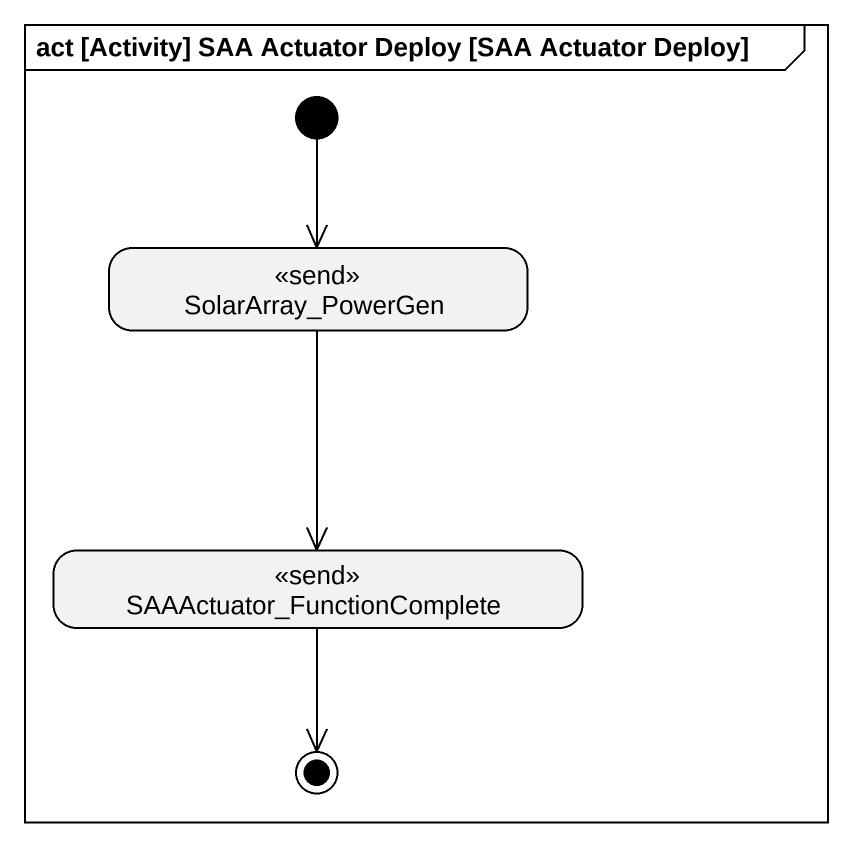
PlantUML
@startuml
mainframe act [Activity] SAA Actuator Deploy [SAA Actuator Deploy]
hide empty description
state SolarArray_PowerGen <<send>>
state SAAActuator_FunctionComplete <<send>>
[*] --> SolarArray_PowerGen
SolarArray_PowerGen --> SAAActuator_FunctionComplete
SAAActuator_FunctionComplete --> [*]
@enduml
